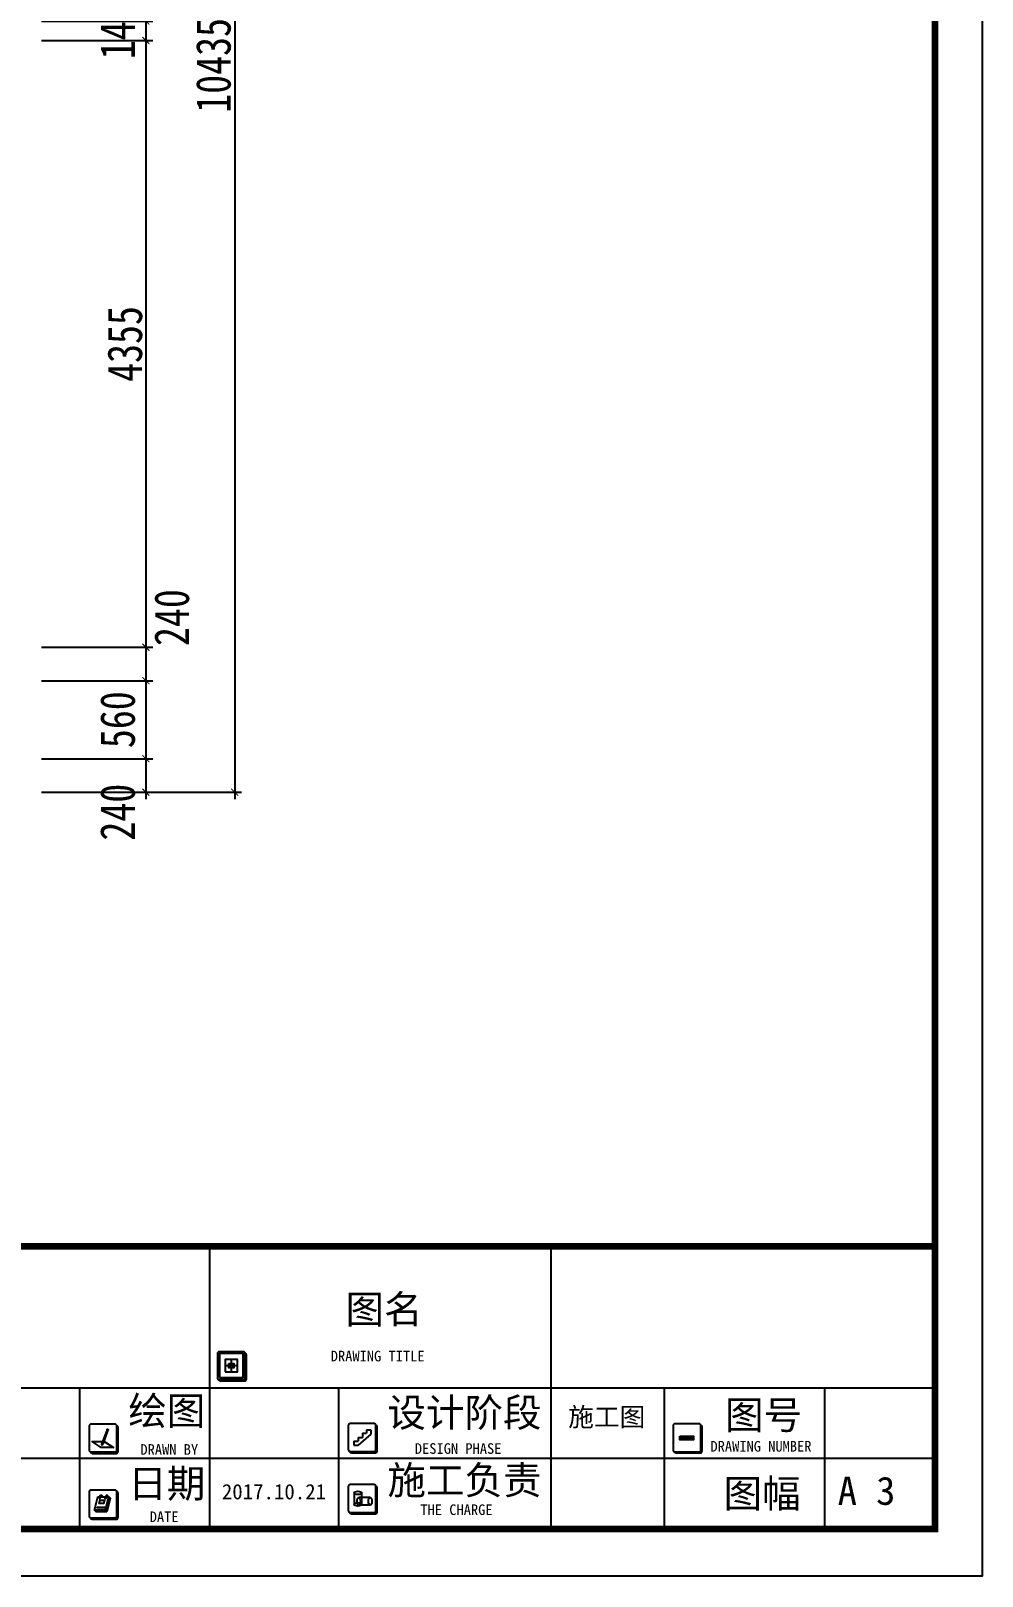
# Model space of a CAD drawing. Header units: millimetres. Extents: x -77055 to 331180, y -861586 to -491011.
# Drawn here: x 160476 to 167308, y -538275 to -527182 of the extents above; entities that cross this region are included whole.
import ezdxf

# ---------------------------------------------------------------- set-up
doc = ezdxf.new("R2010")
doc.units = ezdxf.units.MM
doc.header["$PDMODE"] = 3
for name, color, linetype in [('0-01图框模板说明', 2, 'Continuous'), ('0-02图框细线', 136, 'Continuous'), ('250', 250, 'Continuous')]:
    doc.layers.add(name, color=color, linetype=linetype)
doc.styles.add('DIM', font='simhei.ttf', dxfattribs={"width": 0.8})
doc.styles.get("Standard").update_dxf_attribs({"font": 'simhei.ttf'})
doc.dimstyles.new('1-50', dxfattribs={"dimscale": 50, "dimtxt": 5, "dimasz": 1, "dimexe": 1, "dimexo": 0.1, "dimgap": 0.5, "dimtad": 1, "dimdec": 0, "dimdsep": 46, "dimtxsty": 'DIM', "dimblk": 'ARCHTICK', "dimcen": 4, "dimdle": 1, "dimclrd": 3, "dimclre": 3, "dimclrt": 1, "dimadec": 0, "dimazin": 0, "dimtfac": 1, "dimtdec": 0, "dimtmove": 2, "dimatfit": 3, "dimldrblk": 'DOT', "dimfxl": 15, "dimfxlon": 1, "dimarcsym": 0})

# ---------------------------------------------------------------- blocks, each defined once
blk = doc.blocks.new('_ArchTick')
at = {"color": 0, "linetype": 'ByBlock', "const_width": 0.15}
blk.add_lwpolyline([(-0.5, -0.5), (0.5, 0.5)], dxfattribs=at)
blk = doc.blocks.new('*D247')
at = {"layer": '250', "color": 3, "lineweight": -2}
for p, q in [((160552, -527112), (161352, -527112)), ((161302, -527062), (161302, -527302)), ((160552, -527252), (161352, -527252))]:
    blk.add_line(p, q, dxfattribs=at)
at = {"layer": 'Defpoints', "color": 0}
for p in [(159838, -527112), (159838, -527252), (161302, -527252)]:
    blk.add_point(p, dxfattribs=at)
at = {"layer": '250', "color": 3, "lineweight": -2, "xscale": 50, "yscale": 50, "zscale": 50}
for p, rotation in [((161302, -527112), 90), ((161302, -527252), 270)]:
    blk.add_blockref('_ArchTick', p, dxfattribs=dict(at, rotation=rotation))
at = {"layer": '250', "color": 1, "insert": (161100, -527182), "char_height": 250, "attachment_point": 5, "rotation": 90, "style": 'DIM'}
blk.add_mtext('140', dxfattribs=at)
blk = doc.blocks.new('_Dot')
at = {"color": 0, "linetype": 'ByBlock', "lineweight": -2}
blk.add_line((-0.5, 0), (-1, 0), dxfattribs=at)
at = {"color": 0, "linetype": 'ByBlock', "const_width": 0.5}
blk.add_lwpolyline([(-0.25, 0, 1), (0.25, 0, 1)], format="xyb", close=True, dxfattribs=at)
blk = doc.blocks.new('*D248')
at = {"layer": '250', "color": 3, "lineweight": -2}
for p, q in [((161302, -527202), (161302, -531657)), ((160552, -527252), (161352, -527252)), ((160552, -531607), (161352, -531607))]:
    blk.add_line(p, q, dxfattribs=at)
at = {"layer": 'Defpoints', "color": 0}
for p in [(159838, -527252), (159838, -531607), (161302, -531607)]:
    blk.add_point(p, dxfattribs=at)
at = {"layer": '250', "color": 3, "lineweight": -2, "xscale": 50, "yscale": 50, "zscale": 50}
for p, rotation in [((161302, -527252), 90), ((161302, -531607), 270)]:
    blk.add_blockref('_ArchTick', p, dxfattribs=dict(at, rotation=rotation))
at = {"layer": '250', "color": 1, "insert": (161152, -529430), "char_height": 250, "attachment_point": 5, "rotation": 90, "style": 'DIM'}
blk.add_mtext('4355', dxfattribs=at)
blk = doc.blocks.new('*D249')
at = {"layer": '250', "color": 3, "lineweight": -2}
for p, q in [((160552, -531607), (161352, -531607)), ((161302, -531557), (161302, -531897)), ((160552, -531847), (161352, -531847))]:
    blk.add_line(p, q, dxfattribs=at)
at = {"layer": 'Defpoints', "color": 0}
for p in [(159838, -531607), (160078, -531847), (161302, -531847)]:
    blk.add_point(p, dxfattribs=at)
at = {"layer": '250', "color": 3, "lineweight": -2, "xscale": 50, "yscale": 50, "zscale": 50}
for p, rotation in [((161302, -531607), 90), ((161302, -531847), 270)]:
    blk.add_blockref('_ArchTick', p, dxfattribs=dict(at, rotation=rotation))
at = {"layer": '250', "color": 1, "insert": (161489, -531394), "char_height": 250, "attachment_point": 5, "rotation": 90, "style": 'DIM'}
blk.add_mtext('240', dxfattribs=at)
blk = doc.blocks.new('*D250')
at = {"layer": '250', "color": 3, "lineweight": -2}
for p, q in [((160552, -531847), (161352, -531847)), ((161302, -531797), (161302, -532457)), ((160552, -532407), (161352, -532407))]:
    blk.add_line(p, q, dxfattribs=at)
at = {"layer": 'Defpoints', "color": 0}
for p in [(160078, -531847), (159043, -532407), (161302, -532407)]:
    blk.add_point(p, dxfattribs=at)
at = {"layer": '250', "color": 3, "lineweight": -2, "xscale": 50, "yscale": 50, "zscale": 50}
for p, rotation in [((161302, -531847), 90), ((161302, -532407), 270)]:
    blk.add_blockref('_ArchTick', p, dxfattribs=dict(at, rotation=rotation))
at = {"layer": '250', "color": 1, "insert": (161100, -532127), "char_height": 250, "attachment_point": 5, "rotation": 90, "style": 'DIM'}
blk.add_mtext('560', dxfattribs=at)
blk = doc.blocks.new('*D251')
at = {"layer": '250', "color": 3, "lineweight": -2}
for p, q in [((160552, -532407), (161352, -532407)), ((161302, -532357), (161302, -532697)), ((160552, -532647), (161352, -532647))]:
    blk.add_line(p, q, dxfattribs=at)
at = {"layer": 'Defpoints', "color": 0}
for p in [(159043, -532407), (159043, -532647), (161302, -532647)]:
    blk.add_point(p, dxfattribs=at)
at = {"layer": '250', "color": 3, "lineweight": -2, "xscale": 50, "yscale": 50, "zscale": 50}
for p, rotation in [((161302, -532407), 90), ((161302, -532647), 270)]:
    blk.add_blockref('_ArchTick', p, dxfattribs=dict(at, rotation=rotation))
at = {"layer": '250', "color": 1, "insert": (161100, -532791), "char_height": 250, "attachment_point": 5, "rotation": 90, "style": 'DIM'}
blk.add_mtext('240', dxfattribs=at)
blk = doc.blocks.new('*D282')
at = {"layer": '250', "color": 3, "lineweight": -2}
for p, q in [((161190, -522212), (161990, -522212)), ((161940, -522162), (161940, -532697)), ((161190, -532647), (161990, -532647))]:
    blk.add_line(p, q, dxfattribs=at)
at = {"layer": 'Defpoints', "color": 0}
for p in [(160552, -522212), (160552, -532647), (161940, -532647)]:
    blk.add_point(p, dxfattribs=at)
at = {"layer": '250', "color": 3, "lineweight": -2, "xscale": 50, "yscale": 50, "zscale": 50}
for p, rotation in [((161940, -522212), 90), ((161940, -532647), 270)]:
    blk.add_blockref('_ArchTick', p, dxfattribs=dict(at, rotation=rotation))
at = {"layer": '250', "color": 1, "insert": (161788, -527430), "char_height": 250, "attachment_point": 5, "rotation": 90, "style": 'DIM'}
blk.add_mtext('10435', dxfattribs=at)
blk = doc.blocks.new('A$C277C16EF')
at = {"layer": '0-01图框模板说明'}
for points in [[(-5292, 1424, -0.414214), (-5306, 1411), (-5479, 1411, -0.071272), (-5482, 1411, 0.348143), (-5470, 1401), (-5297, 1401, 0.414214), (-5283, 1414), (-5283, 1587, 0.333108), (-5293, 1600, -0.057743), (-5292, 1597)], [(-6214, 904, -0.414214), (-6227, 891), (-6400, 891, -0.071272), (-6404, 891, 0.348143), (-6391, 881), (-6218, 881, 0.414214), (-6205, 894), (-6205, 1067, 0.333108), (-6214, 1080, -0.057743), (-6214, 1077)], [(-4353, 909, -0.414214), (-4366, 895), (-4539, 895, -0.071272), (-4543, 896, 0.348143), (-4530, 885), (-4357, 885, 0.414214), (-4344, 899), (-4344, 1072, 0.333108), (-4353, 1085, -0.057743), (-4353, 1081)], [(-2020, 907, -0.414214), (-2033, 893), (-2206, 893, -0.071272), (-2210, 894, 0.348143), (-2197, 884), (-2024, 884, 0.414214), (-2011, 897), (-2011, 1070, 0.333108), (-2020, 1083, -0.057743), (-2020, 1080)], [(-2172, 1004), (-2072, 1004), (-2072, 979), (-2172, 979)], [(-6214, 431, -0.414214), (-6227, 418), (-6400, 418, -0.071272), (-6404, 418, 0.348143), (-6391, 408), (-6218, 408, 0.414214), (-6205, 421), (-6205, 594, 0.333108), (-6214, 607, -0.057743), (-6214, 604)], [(-4353, 471, -0.414214), (-4366, 457), (-4539, 457, -0.071272), (-4543, 458, 0.348143), (-4530, 448), (-4357, 448, 0.414214), (-4344, 461), (-4344, 634, 0.333108), (-4353, 647, -0.057743), (-4353, 644)]]:
    blk.add_hatch(color=8, dxfattribs=at).paths.add_polyline_path(points)
h = blk.add_hatch(color=8, dxfattribs=at)
h.paths.add_polyline_path([(-5392, 1527), (-5409, 1527), (-5409, 1511), (-5392, 1511)])
h.paths.add_polyline_path([(-5392, 1511), (-5375, 1511), (-5375, 1527), (-5392, 1527)])
h.paths.add_polyline_path([(-5392, 1511), (-5392, 1495), (-5375, 1495), (-5375, 1511)])
h.paths.add_polyline_path([(-5392, 1511), (-5409, 1511), (-5409, 1495), (-5392, 1495)])
at = {"layer": '0-01图框模板说明', "color": 8}
for p, q in [((-5392, 1555), (-5392, 1466)), ((-5437, 1511), (-5348, 1511)), ((-4390, 1020), (-4480, 940)), ((-4451, 1025), (-4451, 996)), ((-4451, 1025), (-4421, 1025)), ((-4421, 1051), (-4390, 1051)), ((-4421, 1051), (-4421, 1025)), ((-4390, 1051), (-4390, 1020)), ((-6322, 942), (-6322, 939)), ((-6321, 941), (-6322, 938)), ((-6321, 939), (-6322, 938)), ((-6322, 939), (-6322, 938)), ((-6320, 941), (-6321, 939)), ((-4511, 968), (-4511, 940)), ((-4511, 968), (-4481, 968)), ((-4511, 940), (-4480, 940)), ((-4481, 996), (-4451, 996)), ((-4481, 996), (-4481, 968)), ((-6272, 566), (-6294, 470)), ((-6269, 563), (-6291, 467)), ((-6266, 561), (-6288, 465)), ((-6263, 559), (-6285, 462)), ((-6275, 569), (-6263, 559)), ((-4510, 597), (-4510, 515)), ((-4395, 564), (-4477, 564)), ((-4456, 597), (-4456, 515)), ((-6374, 473), (-6362, 462)), ((-6294, 470), (-6371, 470)), ((-6291, 467), (-6368, 467)), ((-6288, 465), (-6365, 465)), ((-6285, 462), (-6362, 462)), ((-4395, 510), (-4477, 510))]:
    blk.add_line(p, q, dxfattribs=at)
at = {"layer": '0-01图框模板说明', "color": 2, "const_width": 49}
blk.add_lwpolyline([(-338, 19745), (-338, 338), (-28062, 338), (-28062, 19745)], close=True, dxfattribs=at)
blk.add_lwpolyline([(-338, 2367), (-28066, 2367)], dxfattribs=at)
at = {"layer": '0-01图框模板说明', "color": 8}
for points in [[(-5479, 1411), (-5306, 1411, 0.414214), (-5292, 1424), (-5292, 1597, 0.414214), (-5306, 1610), (-5479, 1610, 0.414214), (-5492, 1597), (-5492, 1424, 0.414214)], [(-6400, 891), (-6227, 891, 0.414214), (-6214, 904), (-6214, 1077, 0.414214), (-6227, 1090), (-6400, 1090, 0.414214), (-6413, 1077), (-6413, 904, 0.414214)], [(-6277, 1048), (-6285, 1051), (-6284, 1052, -0.451962), (-6280, 1054), (-6279, 1053, -0.418435), (-6277, 1049)], [(-4539, 895), (-4366, 895, 0.414214), (-4353, 909), (-4353, 1081, 0.414214), (-4366, 1095), (-4539, 1095, 0.414214), (-4552, 1081), (-4552, 909, 0.414214)], [(-2206, 893), (-2033, 893, 0.414214), (-2020, 907), (-2020, 1080, 0.414214), (-2033, 1093), (-2206, 1093, 0.414214), (-2219, 1080), (-2219, 907, 0.414214)], [(-6400, 418), (-6227, 418, 0.414214), (-6214, 431), (-6214, 604, 0.414214), (-6227, 617), (-6400, 617, 0.414214), (-6413, 604), (-6413, 431, 0.414214)], [(-4539, 457), (-4366, 457, 0.414214), (-4353, 471), (-4353, 644, 0.414214), (-4366, 657), (-4539, 657, 0.414214), (-4552, 644), (-4552, 471, 0.414214)]]:
    blk.add_lwpolyline(points, format="xyb", close=True, dxfattribs=at)
for points in [[(-5482, 1411, 0.348143), (-5470, 1401), (-5297, 1401, 0.414214), (-5283, 1414), (-5283, 1587, 0.333108), (-5293, 1600)], [(-6404, 891, 0.348143), (-6391, 881), (-6218, 881, 0.414214), (-6205, 894), (-6205, 1067, 0.333108), (-6214, 1080)], [(-4543, 896, 0.348143), (-4530, 885), (-4357, 885, 0.414214), (-4344, 899), (-4344, 1072, 0.333108), (-4353, 1085)], [(-2210, 894, 0.348143), (-2197, 884), (-2024, 884, 0.414214), (-2011, 897), (-2011, 1070, 0.333108), (-2020, 1083)], [(-6404, 418, 0.348143), (-6391, 408), (-6218, 408, 0.414214), (-6205, 421), (-6205, 594, 0.333108), (-6214, 607)], [(-4543, 458, 0.348143), (-4530, 448), (-4357, 448, 0.414214), (-4344, 461), (-4344, 634, 0.333108), (-4353, 647)]]:
    blk.add_lwpolyline(points, format="xyb", dxfattribs=at)
for points in [[(-5478, 1425), (-5306, 1425), (-5306, 1597), (-5478, 1597)], [(-5437, 1466), (-5348, 1466), (-5348, 1555), (-5437, 1555)], [(-5409, 1527), (-5375, 1527), (-5375, 1495), (-5409, 1495)], [(-6280, 1042), (-6287, 1044), (-6319, 958), (-6311, 955)], [(-6277, 1048), (-6285, 1051), (-6287, 1044), (-6280, 1042)], [(-2172, 1004), (-2072, 1004), (-2072, 979), (-2172, 979)], [(-6320, 941), (-6322, 942), (-6319, 958), (-6311, 955)], [(-6355, 495), (-6347, 495), (-6349, 489), (-6356, 489)], [(-6334, 545), (-6302, 545), (-6310, 520), (-6341, 520)], [(-6340, 495), (-6332, 495), (-6334, 489), (-6341, 489)], [(-6325, 495), (-6318, 495), (-6319, 489), (-6327, 489)], [(-6311, 495), (-6303, 495), (-6305, 489), (-6312, 489)]]:
    blk.add_lwpolyline(points, close=True, dxfattribs=at)
for points in [[(-6307, 966), (-6304, 966), (-6239, 923), (-6327, 923), (-6392, 966), (-6316, 966)], [(-6334, 569), (-6275, 569), (-6297, 473), (-6374, 473), (-6351, 569), (-6338, 569)]]:
    blk.add_lwpolyline(points, dxfattribs=at)
blk.add_circle((-6295, 558), 2.7, dxfattribs=at)
for centre, radius, start, end in [((-6337, 558), 2.7, 133.5405, 58.5094), ((-6319, 562), 20.4, 120.0838, 193.4607), ((-6337, 559), 2.06, 218.3923, 328.4538), ((-6319, 562), 16.9, 118.9884, 196.0214), ((-6336, 557), 2.7, 72.6047, 87.6936), ((-6326, 570), 9.85, 350.5454, 105.731), ((-6327, 569), 7.74, 355.4404, 89.6822), ((-6277, 562), 20.4, 127.1675, 193.4607), ((-6294, 557), 2.7, 72.6047, 215.7707), ((-6295, 559), 2.06, 218.3923, 328.4538), ((-6278, 562), 16.3, 120.88, 197.6449), ((-6286, 573), 6.91, 75.6414, 126.1244), ((-6286, 571), 5.41, 333.2308, 96.566), ((-6286, 571), 8.4, 340.7006, 72.9302)]:
    blk.add_arc(centre, radius, start, end, dxfattribs=at)
for centre, major_axis in [((-4483, 597), (-27.1, 0)), ((-4477, 537), (0, 27.1)), ((-4395, 537), (0, 27.1)), ((-4483, 515), (-27.1, 0))]:
    blk.add_ellipse(centre, major_axis=major_axis, ratio=0.454196, dxfattribs=at)
at = {"layer": '0-02图框细线'}
for p, q in [((-5546, 338), (-5546, 2367)), ((-3096, 1352), (-3096, 2367)), ((-21553, 1352), (-338, 1352)), ((-6480, 338), (-6480, 1352)), ((-4619, 338), (-4619, 1352)), ((-3096, 338), (-3096, 1352)), ((-2280, 338), (-2280, 1352)), ((-1131, 1352), (-1131, 338)), ((-338, 845), (-10594, 845))]:
    blk.add_line(p, q, dxfattribs=at)
blk.add_lwpolyline([(0, 20083), (0, 0), (-28400, 0), (-28400, 20083)], close=True, dxfattribs=at)
for s, insert, char_height, attachment_point in [('{\\fSimSun|b0|i0|c134|p2;图名}', (-4572, 1904), 202.86, 4), ('{\\fSimSun|b0|i0|c134|p2;DRAWING TITLE}', (-4678, 1579), 76.2, 4), ('{\\fSimSun|b0|i0|c134|p2;绘图}', (-6132, 1175), 202.86, 4), ('{\\fSimSun|b0|i0|c134|p2;设计阶段}', (-4271, 1162), 202.86, 4), ('{\\fSimHei|b0|i0|c134|p2;施工图}', (-2696, 1135), 135.24, 5), ('{\\fSimSun|b0|i0|c134|p2;图号}', (-1846, 1145), 202.86, 4), ('{\\fSimSun|b0|i0|c134|p2;DRAWN BY}', (-6045, 909), 76.2, 4), ('{\\fSimSun|b0|i0|c134|p2;DESIGN PHASE}', (-4074, 915), 76.2, 4), ('{\\fSimSun|b0|i0|c134|p2;DRAWING NUMBER}', (-1951, 931), 76.2, 4), ('{\\fSimSun|b0|i0|c134|p2;日期}', (-6132, 653), 202.86, 4), ('{\\fSimSun|b0|i0|c134|p2;施工负责}', (-4271, 677), 202.86, 4), ('{\\fSimSun|b0|i0|c134|p2;图幅}', (-1857, 581), 202.86, 4), ('{\\fSimSun|b0|i0|c134|p2;A 3}', (-1037, 611), 202.86, 4), ('2017.10.21', (-5460, 605), 110, 4), ('{\\fSimSun|b0|i0|c134|p2;DATE}', (-5978, 426), 76.2, 4), ('{\\fSimSun|b0|i0|c134|p2;THE CHARGE}', (-4034, 476), 76.2, 4)]:
    blk.add_mtext(s, dxfattribs=dict(at, insert=insert, char_height=char_height, attachment_point=attachment_point))

msp = doc.modelspace()

# ---------------------------------------------------------------- block references
at = {"layer": '250', "color": 7}
msp.add_blockref('A$C277C16EF', (167307.7, -538274.8), dxfattribs=at)

# ---------------------------------------------------------------- dimensions: what is measured, and where the dimension line sits
for base, p1, p2, picture, middle in [((161939.7, -532647.4), (160551.7, -522212.4), (160551.7, -532647.4), '*D282', (161788.3, -527429.9)), ((161301.7, -531607.4), (159838.3, -527252.4), (159838.3, -531607.4), '*D248', (161151.7, -529429.9))]:
    dim = msp.add_linear_dim(base=base, p1=p1, p2=p2, angle=270, dimstyle='1-50', dxfattribs=at)
    dim.commit()
    dim.dimension.update_dxf_attribs({"geometry": picture, "text_midpoint": middle})
for base, p1, p2, picture, middle in [((161301.7, -527252.4), (159838.3, -527112.4), (159838.3, -527252.4), '*D247', (161099.9, -527182.4)), ((161301.7, -531847.4), (159838.3, -531607.4), (160078.3, -531847.4), '*D249', (161489.2, -531394.3)), ((161301.7, -532407.4), (160078.3, -531847.4), (159043.3, -532407.4), '*D250', (161099.9, -532127.4)), ((161301.7, -532647.4), (159043.3, -532407.4), (159043.3, -532647.4), '*D251', (161099.9, -532791))]:
    dim = msp.add_linear_dim(base=base, p1=p1, p2=p2, angle=270, dimstyle='1-50', dxfattribs=at)
    dim.commit()
    dim.dimension.update_dxf_attribs({"geometry": picture, "text_midpoint": middle, "dimtype": 160})

doc.saveas('drawing.dxf')
